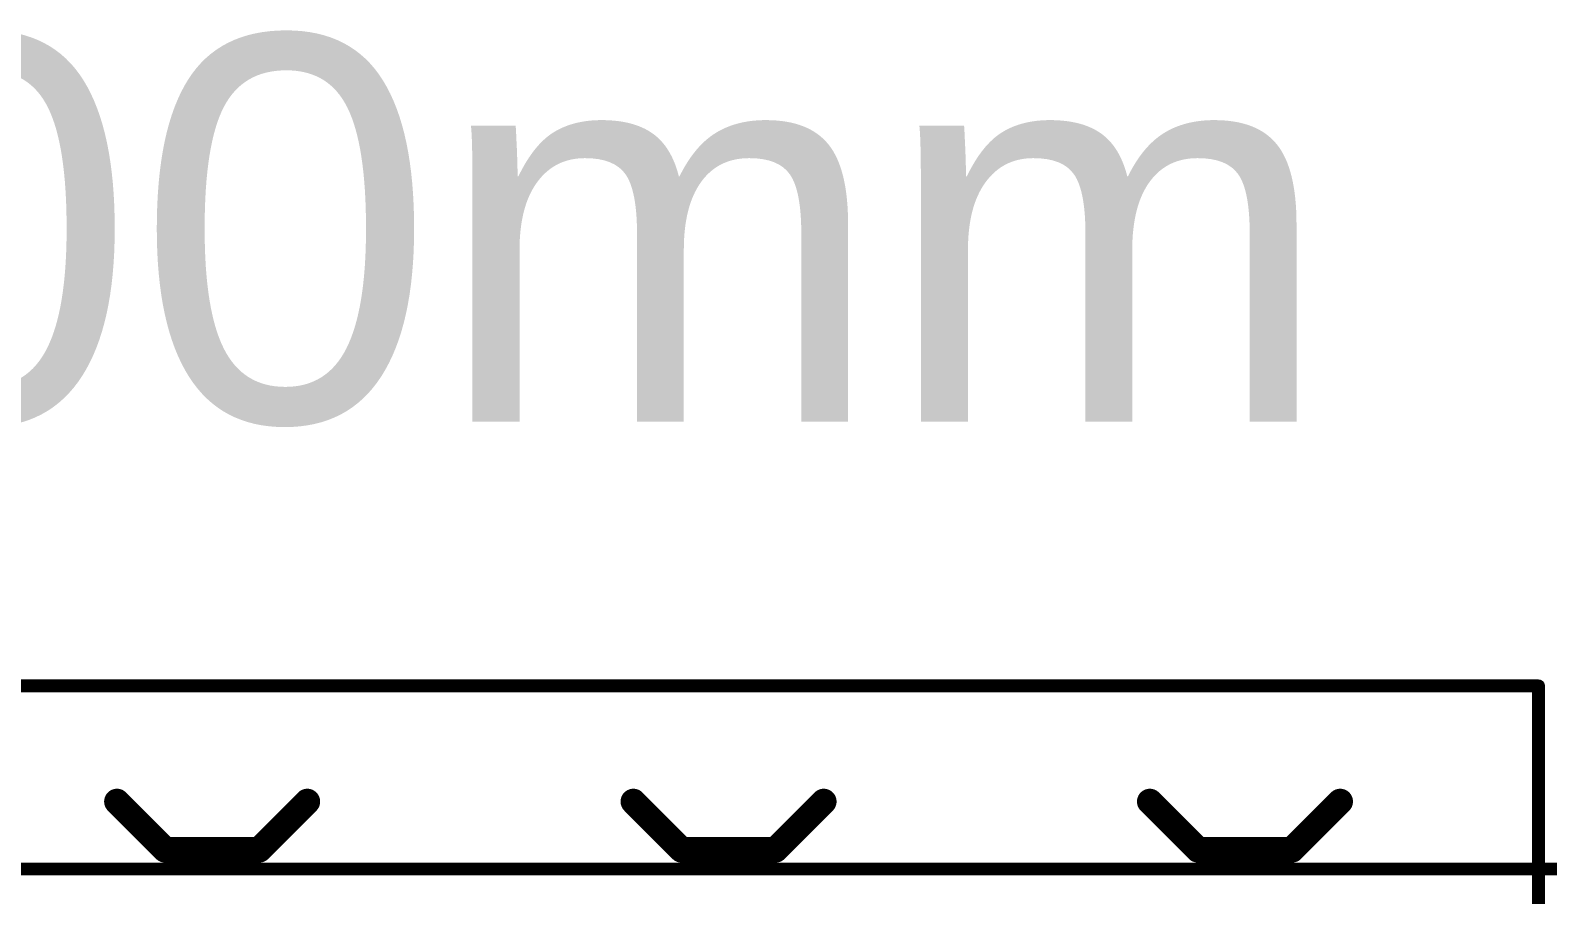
# Model space of a CAD drawing. Header units: millimetres. Extents: x -0.24 to 4.31, y 0 to 2.89.
# Drawn here: x 0.578 to 1.168, y 1.368 to 1.704 of the extents above; entities that cross this region are included whole.
import ezdxf

# ---------------------------------------------------------------- set-up
doc = ezdxf.new("R2010")
doc.units = ezdxf.units.MM
doc.header["$MEASUREMENT"] = 0
for name, color, linetype in [('Mechanical1', 6, 'Continuous'), ('Mechanical2', 216, 'Continuous'), ('TopOverlay', 2, 'Continuous')]:
    doc.layers.add(name, color=color, linetype=linetype)
doc.styles.add('Arial', font='', dxfattribs={"height": 0.2})
doc.styles.get('Arial').set_extended_font_data('Arial')

# ---------------------------------------------------------------- blocks, each defined once
blk = doc.blocks.new('WJ127_5_0_5P_28')
at = {"layer": 'TopOverlay'}
for points, const_width in [([(-0.512, 0.171), (-0.512, -0.154)], 0.005), ([(-0.41602, -0.09023), (-0.43478, -0.109)], 0.01), ([(-0.37947, -0.09023), (-0.41602, -0.09023)], 0.01), ([(-0.3607, -0.109), (-0.37947, -0.09023)], 0.01), ([(-0.21502, -0.09023), (-0.23378, -0.109)], 0.01), ([(-0.17847, -0.09023), (-0.21502, -0.09023)], 0.01), ([(-0.1597, -0.109), (-0.17847, -0.09023)], 0.01), ([(-0.01402, -0.09023), (-0.03278, -0.109)], 0.01), ([(0.02253, -0.09023), (-0.01402, -0.09023)], 0.01), ([(0.0413, -0.109), (0.02253, -0.09023)], 0.01), ([(0.494, -0.154), (-0.512, -0.154)], 0.005)]:
    blk.add_lwpolyline(points, dxfattribs=dict(at, const_width=const_width))
for points, const_width in [([(-0.41852, -0.09023, 1), (-0.41352, -0.09023, 1)], 0.005), ([(-0.41852, -0.09023, 1), (-0.41352, -0.09023, 1)], 0.005), ([(-0.38197, -0.09023, 1), (-0.37697, -0.09023, 1)], 0.005), ([(-0.38197, -0.09023, 1), (-0.37697, -0.09023, 1)], 0.005), ([(-0.21752, -0.09023, 1), (-0.21252, -0.09023, 1)], 0.005), ([(-0.21752, -0.09023, 1), (-0.21252, -0.09023, 1)], 0.005), ([(-0.18097, -0.09023, 1), (-0.17597, -0.09023, 1)], 0.005), ([(-0.18097, -0.09023, 1), (-0.17597, -0.09023, 1)], 0.005), ([(-0.01652, -0.09023, 1), (-0.01152, -0.09023, 1)], 0.005), ([(-0.01652, -0.09023, 1), (-0.01152, -0.09023, 1)], 0.005), ([(0.02003, -0.09023, 1), (0.02503, -0.09023, 1)], 0.005), ([(0.02003, -0.09023, 1), (0.02503, -0.09023, 1)], 0.005), ([(-0.43728, -0.109, 1), (-0.43228, -0.109, 1)], 0.005), ([(-0.3632, -0.109, 1), (-0.3582, -0.109, 1)], 0.005), ([(-0.23628, -0.109, 1), (-0.23128, -0.109, 1)], 0.005), ([(-0.1622, -0.109, 1), (-0.1572, -0.109, 1)], 0.005), ([(-0.03528, -0.109, 1), (-0.03028, -0.109, 1)], 0.005), ([(0.0388, -0.109, 1), (0.0438, -0.109, 1)], 0.005), ([(-0.51325, -0.154, 1), (-0.51075, -0.154, 1)], 0.0025), ([(-0.51325, -0.154, 1), (-0.51075, -0.154, 1)], 0.0025)]:
    blk.add_lwpolyline(points, format="xyb", close=True, dxfattribs=dict(at, const_width=const_width))

msp = doc.modelspace()

# ---------------------------------------------------------------- linework, layer by layer
at = {"layer": 'Mechanical2', "const_width": 0.005}
msp.add_lwpolyline([(0, 1.37795), (1.45669, 1.37795)], dxfattribs=at)

# ---------------------------------------------------------------- block references
at = {"rotation": 180}
msp.add_blockref('WJ127_5_0_5P_28', (0.65278, 1.29519), dxfattribs=at)

# ---------------------------------------------------------------- texts
at = {"layer": 'Mechanical1', "style": 'Arial'}
msp.add_text('37.00mm', height=0.15, dxfattribs=at).set_placement((0.211, 1.55202))

doc.saveas('drawing.dxf')
